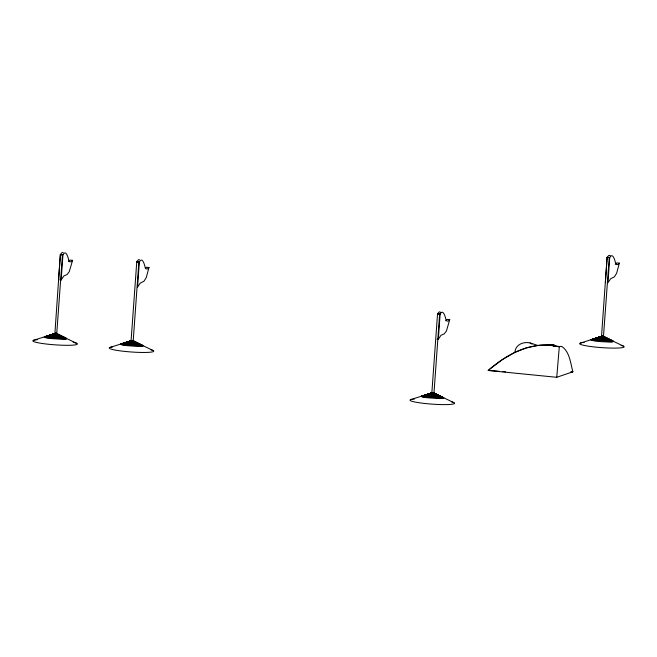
<?xml version="1.0" encoding="UTF-8"?>
<svg xmlns="http://www.w3.org/2000/svg" width="657" height="657" viewBox="0 0 657 657"><rect width="100%" height="100%" fill="white"/><g stroke="black" fill="none" stroke-linecap="round" stroke-linejoin="round"><path stroke-width="0.99" d="M56.707 334.076L62.464 254.826L61.553 254.653L60.337 254.661L54.868 333.83M58.572 279.701L60.378 254.53L62.111 252.493L63.154 252.641M59.861 279.825L61.158 279.956L62.957 254.793C65.922 249.036 68.246 257.782 68.755 260.279A19.776 4.854 -84.3 0 0 69.897 261.815L71.055 261.741L72.582 260.336L69.995 260.082L68.468 261.486M138.865 261.987L133.19 341.197L132.016 341.238L131.055 341.057L136.779 261.691L138.512 259.655L139.555 259.802M148.983 267.498L147.455 268.902L146.297 268.976A19.776 4.854 -84.3 0 1 145.156 267.44C144.647 264.943 142.331 256.197 139.358 261.954L137.559 287.117L140.253 283.093L143.932 281.27L146.232 277.656L148.983 267.498L146.396 267.243L145.296 268.343M431.821 393.198L437.546 313.841L439.287 311.804L440.716 312.305M433.957 393.346L439.64 314.136M437.036 339.135L438.334 339.267L440.133 314.095C443.097 308.347 445.421 317.093 445.931 319.589A19.776 4.854 -84.3 0 0 447.072 321.125L448.23 321.051L449.749 319.647L447.171 319.392L445.643 320.797M556.742 377.299L559.312 346.641A63.581 15.612 -84.3 0 1 562.113 346.674C569.857 352.251 570.473 363.247 572.896 371.78L556.742 377.299L488.044 370.466L502.515 359.535L514.431 352.645M603.438 336.893L609.244 257.634L608.333 257.454L607.109 257.47L601.484 336.663M605.352 282.502L607.15 257.339L608.891 255.294L610.32 255.795M619.354 263.145L617.835 264.549L616.677 264.623A19.776 4.854 -84.3 0 1 615.535 263.087C615.026 260.591 612.702 251.845 609.737 257.593L607.93 282.756L610.632 278.74L614.303 276.917L616.611 273.304L619.354 263.145L616.775 262.89L615.248 264.295M54.761 339.004L55.763 333.28L76.779 343.397M131.162 346.165L132.164 340.441L142.873 345.631M431.936 398.314L432.938 392.582L453.954 402.708M601.541 341.812L602.543 336.08L623.559 346.198M72.582 260.336L69.256 271.661L67.022 274.593L63.852 275.932L61.158 279.956M449.749 319.647L446.432 330.964L444.198 333.904L441.028 335.242L438.334 339.267M514.957 352.127C515.458 344.588 523.481 341.394 530.059 342.954L537.196 345.237M551.239 344.958L550.763 345.401L547.429 345.163A64.074 61.725 71.1 0 0 539.923 345.319C521.042 346.904 504.075 356.997 489.843 368.938M53.677 338.913L55.763 333.28L65.971 338.199M130.078 346.083L132.164 340.441L141.961 345.221M430.844 398.224L432.938 392.582L443.147 397.51M600.449 341.722L602.543 336.08L612.751 341.008M52.601 338.815L55.763 333.28L66.472 338.47M129.002 345.976L132.164 340.441L142.971 345.754M429.777 398.126L432.938 392.582L443.647 397.772M599.381 341.624L602.543 336.08L613.252 341.27M51.558 338.708L55.763 333.28L65.56 338.059M127.959 345.869L132.164 340.441L142.955 345.869M428.734 398.019L432.938 392.582L442.736 397.37M598.338 341.517L602.543 336.08L612.34 340.868M50.556 338.593L55.763 333.28L66.571 338.593M126.957 345.754L132.164 340.441L142.84 345.984M427.732 397.896L432.938 392.582L443.746 397.904M597.336 341.394L602.543 336.08L613.351 341.394M551.42 344.974L551.141 345.253A64.14 61.791 71.1 0 0 537.804 345.434L526.191 347.939L515.088 352.333M49.595 338.462L55.763 333.28L65.059 337.92M126.004 345.623L132.164 340.441L142.61 346.083M426.771 397.772L432.938 392.582L442.235 397.23M596.375 341.27L602.543 336.08L611.839 340.728M62.464 254.834L60.37 254.719M609.228 257.651L607.125 257.511M48.7 338.33L55.763 333.28L66.554 338.708M125.101 345.492L132.164 340.441L142.282 346.173M425.876 397.641L432.938 392.582L443.73 398.019M595.48 341.139L602.543 336.08L613.334 341.517M47.862 338.199L55.763 333.28L63.589 337.328M124.263 345.36L132.164 340.441L141.855 346.247M425.038 397.51L432.938 392.582L441.635 397.091M594.642 340.999L602.543 336.08L613.211 341.624M551.609 344.982L549.309 345.278M47.099 338.059L55.763 333.28L66.439 338.823M123.5 345.221L132.164 340.441L141.321 346.313M424.274 397.37L432.938 392.582L443.606 398.126M593.879 340.868L602.543 336.08L612.989 341.722M131.055 341.032L131.72 340.991M437.505 313.972L439.623 314.161L437.546 314.021M46.417 337.92L55.763 333.28L66.209 338.922M122.818 345.081L131.318 340.86L125.315 343.233M423.593 397.23L432.938 392.582L443.385 398.224M593.189 340.72L602.543 336.08L612.661 341.812M52.338 334.84L54.909 333.666L48.914 336.072M127.023 342.79L131.31 340.827L121.717 344.794M426.943 395.325L432.084 392.976L426.943 395.029M598.256 338.035L601.689 336.474M45.818 337.78L55.763 333.28L61.996 336.671M122.218 344.941L132.164 340.441L140.705 346.37M422.993 397.083L432.938 392.582L443.056 398.314M592.598 340.581L602.543 336.08L612.225 341.895M45.317 337.632L55.763 333.28L65.881 339.012M422.492 396.943L432.938 392.582L442.621 398.397M592.088 340.441L602.543 336.08L611.7 341.96M597.402 338.174L601.689 336.433L593.353 339.291M551.781 344.999L547.429 345.163M44.906 337.493L55.763 333.28L65.454 339.086M121.307 344.654L132.164 340.441L140.007 346.411M422.081 396.803L432.938 392.582L442.095 398.462M591.686 340.301L602.543 336.08L611.084 342.018M48.216 336.097L54.827 333.633L47.493 336.17M124.616 343.258L132.164 340.441L139.218 346.436M426.336 395.054L431.994 392.935M594.051 339.25L601.598 336.433M44.602 337.361L55.763 333.28L64.92 339.152M121.003 344.523L132.164 340.441L138.364 346.453M421.778 396.672L432.938 392.582L441.479 398.52M591.382 340.17L602.543 336.08L610.378 342.059M123.894 343.332L132.164 340.441L137.453 346.453M423.749 395.801L432.019 392.902M44.405 337.23L55.763 333.28L64.304 339.209M120.806 344.391L132.164 340.441L136.484 346.436M421.58 396.541L432.938 392.582L440.773 398.561M591.185 340.039L602.543 336.08L609.597 342.083M44.306 337.107L55.763 333.28L63.606 339.25M45.957 336.54L54.876 333.575M120.707 344.268L132.164 340.441L135.465 346.411M122.358 343.701L132.164 340.441L134.414 346.37M423.124 395.851L432.051 392.886M592.729 339.349L602.543 336.08L608.743 342.1M421.482 396.417L432.938 392.582L439.993 398.585M591.086 339.907L602.543 336.08L607.832 342.1M44.323 336.992L55.763 333.28L62.817 339.275M120.724 344.153L132.164 340.441L133.346 346.313M591.103 339.792L602.543 336.08L606.863 342.083M421.498 396.294L432.938 392.582L439.139 398.602M45.423 336.606L54.827 333.584L33.564 340.277M121.832 343.775L132.164 340.441L132.254 346.247M592.203 339.414L602.543 336.08L605.844 342.051M422.599 395.916L432.938 392.582L438.227 398.602M44.438 336.877L54.827 333.575L44.996 336.688M120.839 344.038L132.164 340.441L109.974 347.438M591.218 339.685L602.543 336.08L604.793 342.01M421.613 396.187L432.938 392.582L437.258 398.585M121.397 343.849L132.164 340.441M591.776 339.497L602.543 336.08L603.717 341.96M422.172 395.999L432.938 392.582L436.24 398.561M580.345 343.085L602.543 336.08L602.633 341.895M410.74 399.587L432.938 392.582L435.189 398.52M551.962 345.015L547.232 345.13L554.401 345.377M552.126 345.032L547.224 345.089M552.299 345.048L547.232 345.065L554.771 345.475M552.463 345.073L547.453 344.966M570.949 372.002L572.896 371.78A62.719 6.775 4.1 0 0 571.105 371.575M552.636 345.089L547.519 344.958L555.017 345.598L547.872 344.909M552.8 345.106L547.683 344.933M552.964 345.13L547.774 344.917M553.128 345.147L547.987 344.9M553.293 345.171L548.102 344.892M553.449 345.196L548.234 344.884M553.605 345.221L548.365 344.876M553.752 345.245L548.513 344.876M553.9 345.27L548.669 344.868M554.032 345.295L548.825 344.868M554.163 345.319L548.989 344.868M554.286 345.344L549.162 344.868M554.508 345.401L549.342 344.868M55.73 334.085L54.654 333.896M499.295 371.304L488.406 370.334A62.719 6.775 4.1 0 1 489.178 370.096M502.367 371.534L505.43 371.763M549.712 344.876L555.042 345.639L549.523 344.876M607.15 257.339L609.737 257.593M136.779 261.691L139.358 261.954M60.378 254.53L62.957 254.793M437.546 313.841L440.133 314.095M555.034 345.681L549.901 344.884M550.763 345.401L558.926 346.789M555.017 345.697L550.09 344.892M56.198 333.896L56.757 334.011M554.812 345.779L550.279 344.9M554.746 345.796L550.476 344.909M554.672 345.804L550.665 344.917M554.59 345.82L550.862 344.933M554.492 345.828L551.051 344.941M554.393 345.837L551.141 345.253L554.845 345.5L551.141 345.253L552.208 345.566M554.073 345.828L551.141 345.253L554.951 345.549L551.141 345.253A63.244 60.929 71.1 0 1 559.312 346.641M530.059 342.954L531.989 344.087M141.46 345.081L133.01 340.86L153.18 350.559M133.018 340.852L142.372 345.36M603.413 336.532L611.24 340.589M140.861 344.941L133.034 340.893L140.179 344.802M603.438 336.565L610.558 340.441M433.834 393.067L440.067 396.458M603.348 336.548L608.185 339.365M438.58 395.867L433.743 393.058L436.149 394.627M137.001 343.25L132.977 340.909L134.57 341.969M56.576 333.748L60.6 336.088M603.348 336.589L606.551 338.634M58.974 335.316L56.568 333.789L58.128 334.971M132.952 340.999L134.529 342.133M55.853 339.086L55.763 333.28L61.963 339.291M56.945 339.152L55.763 333.28L61.052 339.291M58.013 339.209L55.763 333.28L60.083 339.275M55.763 333.28L59.064 339.25M434.113 398.462L432.938 392.582L433.029 398.397M621.128 345.368A22.33 2.414 4.1 0 1 602.715 347.701A22.33 2.414 4.1 0 1 581.864 342.749M582.923 342.617A22.33 2.414 4.1 0 1 584.155 342.511M73.157 342.281A22.33 2.414 4.1 0 1 58.12 345.032A22.33 2.414 4.1 0 1 34.23 340.096M35.092 339.94A22.33 2.414 4.1 0 1 37.375 339.702M451.523 401.87A22.33 2.414 4.1 0 1 433.111 404.203A22.33 2.414 4.1 0 1 412.259 399.251M413.319 399.119A22.33 2.414 4.1 0 1 414.551 399.013M150.757 349.729A22.33 2.414 4.1 0 1 145.723 352.448A22.33 2.414 4.1 0 1 116.897 350.37A22.33 2.414 4.1 0 1 112.544 346.97M136.755 261.815L138.824 262.02L136.787 261.806M554.993 345.722L551.141 345.253L554.96 345.738"/></g></svg>
